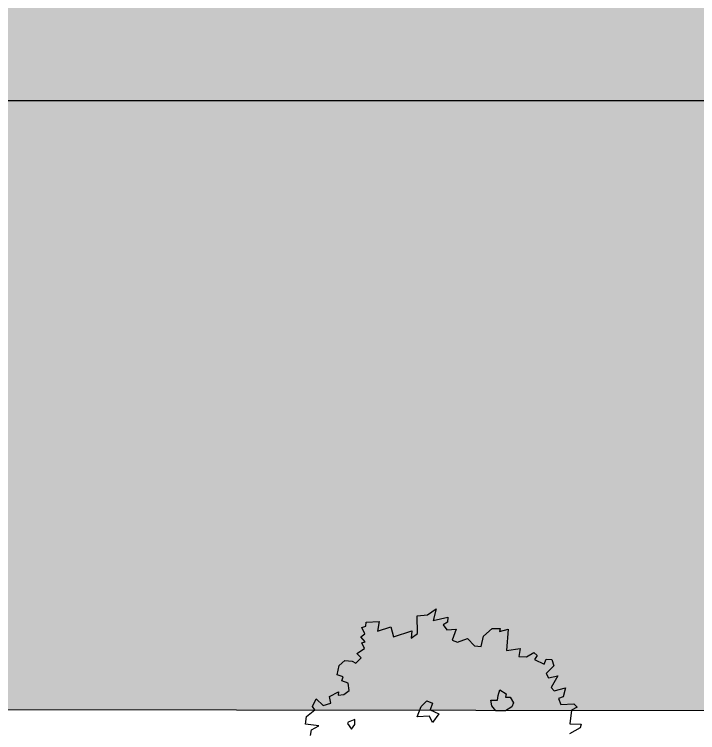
# Model space of a CAD drawing. Header units: inches. Extents: x 11.9 to 85.3, y 21.1 to 37.4.
# Drawn here: x 59.992 to 61.002, y 24.055 to 25.116 of the extents above; entities that cross this region are included whole.
import ezdxf

# ---------------------------------------------------------------- set-up
doc = ezdxf.new("R2010")
doc.units = ezdxf.units.IN
doc.header["$MEASUREMENT"] = 0
doc.layers.add('CAY', color=94, linetype='Continuous')
doc.layers.add('Layer1', color=7, linetype='Continuous')

# ---------------------------------------------------------------- blocks, each defined once
blk = doc.blocks.new('A$C76451831')
at = {"layer": 'CAY'}
blk.add_lwpolyline([(4143.2, 1788.5), (4146.4, 1807.4), (4170.6, 1821.2), (4126.4, 1826.4), (4130.6, 1851.7), (4158, 1872.8), (4149.6, 1884.4), (4162.2, 1909.7), (4185.4, 1887.6), (4209.7, 1895), (4205.5, 1917.1), (4235, 1933), (4233.9, 1921.4), (4252.9, 1923.5), (4270.8, 1937.2), (4267.7, 1961.4), (4246.6, 1968.8), (4250.8, 1981.5), (4230.8, 1988.9), (4237.1, 2019.4), (4256.1, 2035.3), (4280.3, 2033.1), (4291.9, 2026.8), (4309.9, 2044.7), (4296.2, 2058.5), (4320.4, 2075.3), (4312, 2093.3), (4323.6, 2097.5), (4308.8, 2113.3), (4322.5, 2122.8), (4312, 2143.9), (4325.7, 2148.1), (4326.7, 2161.8), (4368.9, 2163.9), (4363.7, 2132.3), (4408, 2146), (4416.4, 2113.3), (4476.5, 2133.3), (4474.4, 2109.1), (4495.5, 2123.9), (4494.4, 2182.9), (4528.2, 2186.1), (4556.7, 2206.1), (4547.2, 2167.1), (4594.6, 2177.6), (4593.6, 2161.8), (4579.9, 2153.4), (4591.5, 2136.5), (4622.1, 2138.6), (4609.4, 2102.8), (4627.3, 2096.4), (4660, 2108), (4683.2, 2083.8), (4704.3, 2081.7), (4712.8, 2115.4), (4741.2, 2140.7), (4767.6, 2140.7), (4765.5, 2131.2), (4794, 2138.6), (4788.7, 2069), (4833, 2075.3), (4828.8, 2049), (4854.1, 2047.9), (4878.3, 2061.6), (4888.9, 2052.1), (4880.5, 2038.4), (4912.1, 2023.7), (4918.4, 2039.5), (4937.4, 2038.4), (4943.7, 2018.4), (4918.4, 1993.1), (4926.9, 1978.3), (4957.4, 1984.6), (4935.3, 1946.7), (4944.8, 1936.1), (4982.8, 1945.6), (4974.3, 1916.1), (4959.6, 1910.8), (4966.9, 1890.8), (5010.2, 1892.9), (5020.7, 1882.3), (5001.7, 1871.8), (4996.5, 1827.5), (5033.4, 1826.4), (5030.2, 1813.8), (4995.4, 1794.8)], dxfattribs=at)
for points in [[(4784.5, 1915.2), (4800.4, 1915.2), (4810.9, 1896.7), (4805.6, 1883.5), (4784.5, 1870.3), (4752.8, 1870.3), (4739.6, 1886.1), (4737, 1904.6), (4758.1, 1904.6), (4760.8, 1920.5), (4766, 1939), (4787.2, 1925.7)], [(4507.9, 1884.3), (4526.4, 1902.8), (4544.9, 1894.9), (4536.9, 1873.7), (4566, 1860.5), (4544.9, 1831.5), (4534.3, 1852.6), (4494.7, 1850)], [(4267.5, 1833.2), (4264.9, 1827.9), (4278.1, 1809.4), (4288.7, 1825.2), (4288.7, 1841.1)]]:
    blk.add_lwpolyline(points, close=True, dxfattribs=at)

msp = doc.modelspace()

# ---------------------------------------------------------------- hatches: boundary and pattern name
at = {"true_color": 0x636466}
h = msp.add_hatch(color=251, dxfattribs=at)
h.dxf.hatch_style = 1
edge = h.paths.add_edge_path()
edge.add_line((63.2701, 27.4271), (19.2205, 27.4271))
edge.add_line((19.2205, 27.4271), (19.2205, 24.9886))
edge.add_line((19.2205, 24.9886), (34.5109, 24.9886))
edge.add_spline(control_points=[(34.5109, 24.9886), (35.9914, 25.1351), (36.9032, 24.9886)], knot_values=[5.091487, 5.091487, 5.091487, 5.991182, 5.991182, 5.991182], weights=[0.915734, 0.807079, 0.890652], degree=2, periodic=0)
edge.add_line((36.9032, 24.9886), (63.2701, 24.9886))
edge.add_line((63.2701, 24.9886), (63.2701, 27.4271))
h.paths.add_polyline_path([(27.7206, 26.9316), (31.5651, 26.9316), (63.0612, 26.9316), (63.0612, 25.1394), (19.4696, 25.1394), (19.4696, 25.1837), (19.4696, 26.9316)], flags=16)
at = {"layer": 'Layer1', "true_color": 0x939598}
h = msp.add_hatch(color=252, dxfattribs=at)
h.dxf.hatch_style = 1
h.paths.add_polyline_path([(63.3723, 24.9691), (63.3723, 24.9886), (63.2701, 24.9886), (19.2205, 24.9886), (19.2205, 25.0924), (18.8839, 24.5256), (18.8823, 24.1183), (61.4586, 24.0875)])

# ---------------------------------------------------------------- linework, layer by layer
msp.add_lwpolyline([(72.3212, 24.448), (67.7073, 24.448), (67.7073, 24.0633), (67.7073, 27.4286), (63.2701, 27.4271), (19.2205, 27.4271), (19.2205, 24.9886), (63.2701, 24.9886), (63.2701, 27.4271)])
msp.add_lwpolyline([(72.3212, 24.448), (67.7073, 24.448), (67.7073, 24.0633), (67.7073, 27.4286), (63.2701, 27.4271), (19.2205, 27.4271), (19.2205, 24.9886), (63.2701, 24.9886), (63.2701, 27.4271)])
msp.add_lwpolyline([(31.6304, 24.1183), (31.6304, 23.2851, 0.21734), (37.5272, 23.8908), (37.5272, 24.1198), (61.4586, 24.0875)], format="xyb")
at = {"layer": 'Layer1'}
msp.add_line((19.2205, 24.9886), (63.2701, 24.9886), dxfattribs=at)
msp.add_lwpolyline([(18.8824, 24.1319), (18.8839, 24.5256), (19.2205, 25.0924), (19.2205, 24.9886), (63.2701, 24.9886)], dxfattribs=at)
msp.add_lwpolyline([(18.8824, 24.1319), (18.8839, 24.5256), (19.2205, 25.0924), (19.2205, 24.9886), (63.2701, 24.9886)], dxfattribs=at)

# ---------------------------------------------------------------- block references
at = {"layer": 'CAY', "xscale": 0.0004489089019145984, "yscale": 0.0004489089019145984, "zscale": 0.0004489089019145984}
msp.add_blockref('A$C76451831', (58.5699, 23.2479), dxfattribs=at)

doc.saveas('drawing.dxf')
